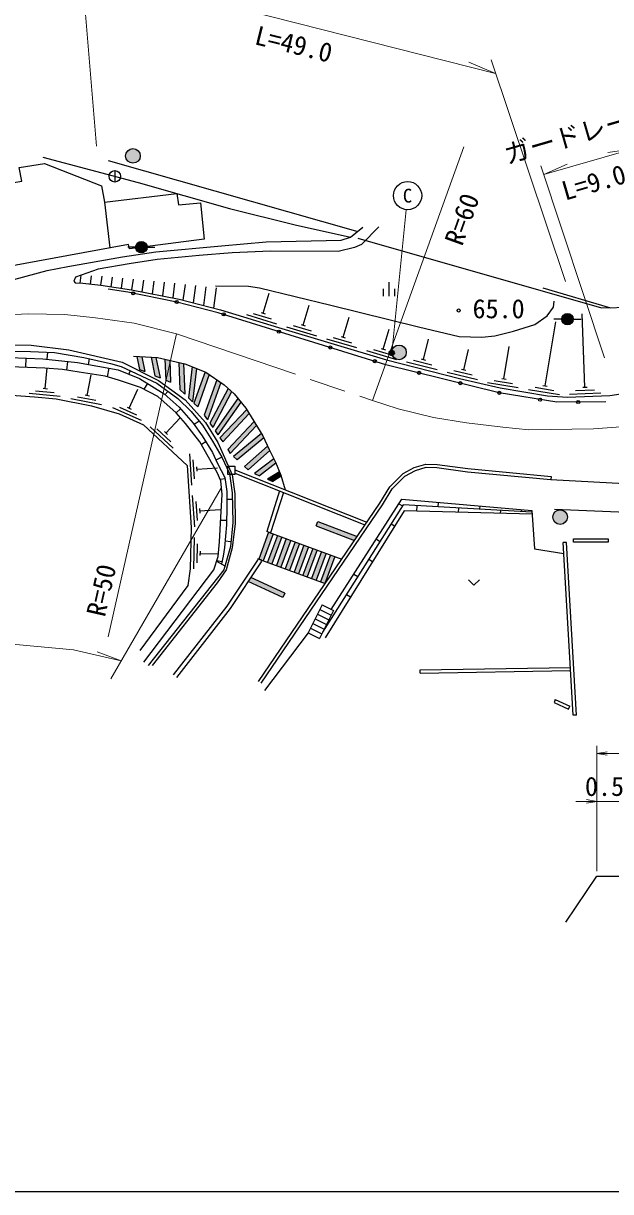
# Model space of a CAD drawing. Units: millimetres at full size, sheet at 1:1000, with parts at other scales. Extents: x 40000 to 680000, y 20000 to 380000.
# Drawn here: x 271044 to 327232, y 205000 to 316806 of the extents above; entities that cross this region are included whole.
import ezdxf
from ezdxf.enums import TextEntityAlignment as Align

# ---------------------------------------------------------------- set-up
doc = ezdxf.new("R2010")
doc.units = ezdxf.units.MM
doc.header["$LTSCALE"] = 1000
doc.linetypes.add('CHAIN', pattern=[18.5, 12, -1.5, 3.5, -1.5])
for name, color, linetype, lineweight in [('M-BGD', 7, 'Continuous', 25), ('M-BGD-EXST', 7, 'Continuous', 25), ('M-BMK', 2, 'CHAIN', 13), ('M-STR-HTXT', 7, 'Continuous', 13), ('M-STR-STRC', 7, 'Continuous', 25), ('M-TTL-BAND', 7, 'Continuous', 25)]:
    doc.layers.add(name, color=color, linetype=linetype, lineweight=lineweight)
doc.styles.add('ＭＳ ゴシック', font='')
doc.styles.get('ＭＳ ゴシック').set_extended_font_data('MS Gothic')

# ---------------------------------------------------------------- blocks, each defined once
blk = doc.blocks.new('open_arrow')
at = {"color": 0, "linetype": 'Continuous', "lineweight": -2}
blk.add_lwpolyline([(7.5, 1.25), (0, 0), (7.5, -1.25)], dxfattribs=at)

msp = doc.modelspace()

# ---------------------------------------------------------------- hatches: boundary and pattern name
at = {"layer": 'M-BGD'}
for points in [[(282230, 304124, -0.41421), (281530, 303424, -0.41421), (280830, 304124, -1)], [(282886, 295380, -0.41421), (282336, 294830, -0.41421), (281786, 295380, -1)], [(323661, 288496, -0.41421), (323111, 287946, -0.41421), (322561, 288496, -1)], [(307684, 285318, -0.41421), (306984, 284618, -0.41421), (306284, 285318, -1)], [(323102, 269552, -0.41421), (322402, 268852, -0.41421), (321702, 269552, -1)]]:
    msp.add_hatch(color=256, dxfattribs=at).paths.add_polyline_path(points)
at = {"layer": 'M-BGD-EXST'}
msp.add_hatch(color=256, dxfattribs=at).paths.add_polyline_path([(306507, 285374, -1), (306067, 285135, -0.41421), (306167, 285474, -0.41421)])
at = {"layer": 'M-STR-STRC'}
for points in [[(282374, 284906), (281909, 284934), (282163, 283692), (282665, 283483)], [(283722, 284825), (283257, 284853), (283618, 283088), (284120, 282879)], [(285043, 284558), (284589, 284659), (284674, 282649), (285132, 282458)], [(286361, 284264), (285906, 284365), (286016, 281775), (286486, 281314)], [(287619, 283779), (287187, 283953), (286828, 280980), (287233, 280582)], [(288830, 283198), (288507, 283423), (288442, 283449), (287367, 280451), (287721, 280104)], [(289940, 282429), (289557, 282695), (288347, 279318), (288662, 278864)], [(290966, 281557), (290624, 281872), (288882, 278548), (289171, 278131)], [(291862, 280549), (291563, 280907), (289389, 277816), (289663, 277423)], [(292655, 279461), (292411, 279858), (289853, 277149), (290115, 276771)], [(293363, 278312), (293119, 278708), (290593, 276034), (290843, 275643)], [(294049, 277150), (293964, 277337), (293830, 277554), (291162, 275347), (291498, 275040)], [(294614, 275925), (294564, 276026), (294416, 276350), (292207, 274391), (292541, 274086)], [(295212, 274714), (295178, 274798), (295013, 275128), (293151, 273712), (293628, 273509)], [(295713, 273461), (295682, 273567), (295550, 273889), (294397, 273183), (294906, 272967)], [(299231, 269138), (299070, 268718), (302710, 267322), (302970, 267704)], [(294933, 267963), (294511, 268119), (293559, 265539), (293853, 265431), (293982, 265383)], [(295777, 267652), (295355, 267808), (294404, 265228), (294826, 265072)], [(296622, 267341), (296200, 267496), (295248, 264916), (295670, 264761)], [(297466, 267029), (297044, 267185), (296093, 264605), (296515, 264449)], [(298311, 266718), (297889, 266874), (296937, 264293), (297359, 264138)], [(299155, 266407), (298733, 266562), (297782, 263982), (298204, 263826)], [(300000, 266095), (299577, 266251), (298626, 263671), (299048, 263515)], [(300844, 265784), (300422, 265940), (299470, 263359), (299893, 263204)], [(292817, 263783), (292565, 263404), (295878, 261862), (296068, 262270)]]:
    msp.add_hatch(color=256, dxfattribs=at).paths.add_polyline_path(points)

# ---------------------------------------------------------------- linework, layer by layer
at = {"layer": 'M-BGD'}
for p, q in [((279147, 303677), (303042, 296900)), ((279792, 302717), (279792, 301617)), ((278810, 299688), (279316, 295310)), ((281786, 295380), (281036, 295380)), ((282886, 295380), (283636, 295380)), ((276477, 291947), (276572, 292694)), ((277473, 291858), (277575, 292655)), ((278468, 291754), (278579, 292616)), ((279457, 291605), (279576, 292532)), ((280446, 291455), (280572, 292434)), ((281435, 291303), (281567, 292336)), ((282418, 291109), (282563, 292238)), ((283402, 290915), (283558, 292139)), ((284385, 290720), (284553, 292037)), ((285368, 290526), (285548, 291929)), ((286348, 290308), (286542, 291820)), ((306037, 290705), (306037, 292033)), ((281043, 291078), (279154, 291365)), ((285715, 290134), (281043, 291078)), ((287324, 290053), (287536, 291712)), ((288300, 289799), (288530, 291603)), ((289275, 289545), (289525, 291495)), ((293989, 289072), (294574, 290985)), ((305504, 290705), (305504, 291401)), ((306571, 290705), (306571, 291401)), ((320757, 291497), (327210, 289593)), ((289679, 289096), (285715, 290134)), ((297813, 287919), (298384, 289835)), ((305724, 284140), (289679, 289096)), ((292379, 288937), (295248, 288060)), ((293041, 289048), (294762, 288522)), ((293788, 289134), (294190, 289011)), ((301646, 286775), (302217, 288692)), ((322561, 288496), (321811, 288496)), ((323661, 288496), (324411, 288496)), ((324769, 281989), (324505, 289012)), ((296204, 287772), (299079, 286915)), ((296865, 287888), (298589, 287374)), ((297611, 287979), (298014, 287859)), ((305479, 285632), (306051, 287549)), ((320963, 282123), (321981, 288242)), ((300037, 286629), (302912, 285772)), ((300698, 286745), (302423, 286231)), ((301445, 286835), (301847, 286715)), ((309314, 284634), (309806, 286573)), ((273359, 285329), (273285, 284674)), ((303870, 285486), (306745, 284628)), ((304531, 285602), (306256, 285087)), ((305278, 285692), (305680, 285572)), ((313174, 283659), (313625, 285607)), ((317017, 282780), (317535, 285891)), ((271289, 284772), (271258, 283891)), ((275273, 284451), (275180, 283624)), ((277350, 284714), (277251, 284161)), ((316578, 281450), (305724, 284140)), ((307712, 284422), (310620, 283684)), ((308368, 284565), (310112, 284122)), ((309110, 284686), (309517, 284583)), ((273135, 281864), (273327, 283855)), ((277161, 281202), (277539, 283166)), ((279219, 283807), (279071, 282980)), ((281266, 283576), (281122, 283230)), ((311577, 283413), (314499, 282736)), ((312229, 283570), (313983, 283163)), ((312969, 283706), (313378, 283611)), ((272926, 281884), (273344, 281844)), ((281180, 279984), (282000, 281808)), ((282905, 282337), (282572, 281799)), ((315439, 282434), (318399, 281942)), ((316080, 282632), (317856, 282336)), ((316810, 282814), (317225, 282746)), ((319385, 281778), (322344, 281285)), ((320026, 281975), (321802, 281680)), ((320756, 282158), (321170, 282089)), ((324560, 281981), (324979, 281997)), ((271584, 281411), (274570, 281122)), ((272210, 281652), (274002, 281479)), ((275575, 280896), (278521, 280330)), ((276221, 281077), (277988, 280738)), ((276955, 281242), (277367, 281163)), ((284875, 281587), (284594, 281269)), ((322100, 280554), (316578, 281450)), ((323293, 281333), (326291, 281446)), ((323881, 281655), (325680, 281723)), ((279566, 280051), (282303, 278822)), ((280236, 280079), (281878, 279341)), ((280989, 280070), (281372, 279898)), ((286075, 279927), (285647, 279545)), ((326772, 280601), (322100, 280554)), ((284689, 277600), (286055, 279060)), ((287857, 278742), (287390, 278422)), ((283183, 278187), (285374, 276137)), ((283826, 277996), (285141, 276766)), ((284535, 277743), (284842, 277456)), ((288493, 276754), (288075, 276497)), ((286924, 275600), (287130, 272607)), ((290029, 275283), (289472, 275013)), ((287264, 275022), (287388, 273226)), ((287611, 274354), (287640, 273935)), ((287626, 274145), (289621, 274283)), ((291288, 274074), (303898, 269071)), ((290346, 273221), (289887, 273166)), ((291288, 273752), (303725, 268817)), ((321534, 273453), (321506, 273154)), ((321506, 273154), (329953, 272697)), ((295558, 272057), (294323, 268188)), ((295931, 271909), (294699, 268050)), ((287199, 271609), (287406, 268617)), ((287540, 271032), (287664, 269236)), ((291047, 271230), (290496, 271231)), ((306979, 270825), (307303, 270617)), ((308692, 270641), (308648, 270137)), ((310727, 270965), (310689, 270527)), ((314712, 270624), (314684, 270299)), ((287887, 270364), (287916, 269945)), ((287901, 270154), (289896, 270292)), ((312687, 270413), (312653, 270025)), ((316682, 270185), (316658, 269913)), ((318698, 270284), (318679, 270071)), ((329515, 269961), (321847, 270276)), ((290478, 269231), (289929, 269238)), ((306235, 268926), (306566, 268713)), ((287385, 267589), (287310, 264590)), ((290917, 267185), (290331, 267237)), ((294699, 268050), (294323, 268188)), ((304820, 267457), (305166, 267235)), ((287670, 266982), (287625, 265182)), ((287953, 266284), (287942, 265865)), ((323004, 267133), (322704, 267115)), ((323662, 250591), (322704, 267115)), ((323961, 250608), (323004, 267133)), ((287947, 266074), (289708, 266031)), ((289533, 265326), (290330, 264883)), ((290043, 265261), (289551, 265379)), ((293853, 265431), (293477, 265569)), ((304098, 265544), (304453, 265317)), ((302661, 264090), (303029, 263854)), ((301961, 262163), (302340, 261920)), ((299635, 261155), (298295, 258471)), ((300708, 260619), (299368, 257935)), ((299411, 260708), (300485, 260172)), ((299635, 261155), (300708, 260619)), ((298965, 259813), (300038, 259277)), ((299188, 260261), (300262, 259725)), ((298295, 258471), (294111, 252951)), ((298295, 258471), (299368, 257935)), ((298518, 258919), (299592, 258383)), ((298741, 259366), (299815, 258830)), ((309019, 254923), (323397, 255160)), ((309024, 254623), (309019, 254923)), ((309024, 254623), (323402, 254860)), ((321939, 252086), (321815, 251812)), ((321815, 251812), (323201, 251187)), ((321939, 252086), (323324, 251461)), ((323201, 251187), (323324, 251461)), ((323961, 250608), (323662, 250591))]:
    msp.add_line(p, q, dxfattribs=at)
for points in [[(278810, 299688), (285724, 300528), (285885, 299447), (288000, 299628), (288351, 296157), (281185, 295231), (281109, 295640), (265268, 292729), (263585, 301665), (268967, 302733), (269154, 301411), (270891, 301691), (270637, 303016), (273068, 303390), (278532, 301251)], [(290621, 274431), (291288, 274431), (291288, 273618), (290621, 273618)], [(323667, 267468), (327003, 267468), (327003, 267143), (323667, 267143)]]:
    msp.add_lwpolyline(points, close=True, dxfattribs=at)
for points in [[(272910, 303992), (282035, 301572), (290766, 299103), (297035, 297528), (302347, 296329)], [(268940, 291978), (273336, 293146), (275301, 293530), (280515, 294457), (283717, 294926), (290004, 295521), (294273, 295893), (301456, 296046), (302347, 296329), (303535, 297304)], [(305063, 297339), (303395, 295631), (302737, 295358), (301150, 294974), (294697, 295015), (291017, 294854), (287849, 294604), (283838, 294202), (281152, 293782), (278203, 293273), (276044, 292506), (275883, 292149), (276008, 291971), (276722, 291935), (278453, 291757), (281401, 291310), (285963, 290408), (289901, 289381)], [(303050, 296246), (326343, 289575), (329273, 289637), (342593, 285970)], [(289423, 291674), (292582, 291640), (293645, 291484), (300451, 289844), (308851, 287772), (312745, 286841), (314919, 286770), (316141, 286898), (317949, 287356), (319980, 287985), (321168, 288812), (321775, 289658), (321842, 290213)], [(289901, 289381), (295446, 287685), (305788, 284601), (312770, 282828), (316660, 281927), (321178, 281175), (323090, 281025), (327147, 281178), (330271, 281669), (333660, 282639), (337882, 284177)], [(231824, 278204), (233011, 278399), (239724, 279524), (245208, 280768), (256491, 283890), (258563, 284259), (260474, 284670), (262816, 285031), (268561, 285478), (271732, 285407)], [(268545, 286079), (271774, 286006), (275386, 285573), (280494, 284385), (283982, 282613), (286512, 280778), (288484, 278612), (289660, 276688), (291028, 273598), (291278, 271780), (291296, 268956), (291011, 266606), (290442, 264510), (289590, 263249), (283368, 255358)], [(271732, 285407), (274018, 285298), (276822, 284831), (279368, 284269), (280410, 283983), (283810, 282367), (285809, 280903), (287085, 279660), (288173, 278366), (289143, 276835), (290024, 275294), (290759, 273736), (291034, 271872), (291094, 269033), (290874, 266735), (290219, 264503), (282971, 255352)], [(243927, 279452), (255068, 282600), (258853, 283492), (261075, 283924), (263513, 284298), (266443, 284670), (269768, 284826), (272921, 284714), (276236, 284343), (280127, 283643), (282148, 282804), (284508, 281346), (285950, 280068), (287297, 278557), (288137, 277332), (289127, 275724), (289632, 274684), (290332, 273335), (290496, 271990), (290496, 270553), (290473, 268827), (290279, 266655), (290175, 265816), (289996, 265068)], [(282569, 255669), (289256, 264508), (289685, 265771), (289816, 267199), (289947, 269560), (290064, 271731), (289947, 273028), (289596, 273838), (287920, 276767), (286564, 278501), (285675, 279520), (283908, 281102), (282261, 281962), (280161, 282661), (278864, 283040), (276386, 283419), (274789, 283691), (273082, 283820), (269773, 283949)], [(269060, 281274), (272123, 281058), (274182, 280858), (277577, 280206), (280209, 279433), (282522, 278395), (286700, 274485), (287109, 268564), (287011, 264610), (286789, 263010), (282188, 256794)], [(293547, 253827), (305138, 270897), (306109, 272457), (307367, 273714), (308444, 274301), (309551, 274628), (310639, 274590), (313580, 274194), (321534, 273453)], [(293796, 253659), (305390, 270734), (306345, 272269), (307548, 273471), (308559, 274022), (309589, 274326), (310614, 274291), (313546, 273896), (321506, 273154)], [(319701, 270013), (307366, 270716), (299667, 258533)], [(300502, 260722), (307259, 271262), (319688, 270199), (319955, 266506), (322764, 266086)], [(319715, 269827), (307473, 270170), (299910, 258015)], [(293477, 265569), (293437, 265442), (290516, 261036), (285381, 254465)], [(293853, 265431), (293800, 265267), (290841, 260802), (285696, 254219)], [(313626, 263557), (314157, 263026), (314687, 263557)], [(322956, 230780), (325912, 235185), (356412, 235185), (360175, 244548)]]:
    msp.add_lwpolyline(points, dxfattribs=at)
for centre, radius in [((281530, 304124), 700), ((279792, 302167), 550), ((282336, 295380), 550), ((281561, 290968), 150), ((285715, 290134), 150), ((290211, 288962), 150), ((312700, 289327), 150), ((323111, 288496), 550), ((295483, 287305), 150), ((300412, 285783), 150), ((306984, 285318), 700), ((304665, 284478), 150), ((308907, 283360), 150), ((312846, 282369), 150), ((316578, 281450), 150), ((320481, 280799), 150), ((324131, 280567), 150), ((322402, 269552), 700)]:
    msp.add_circle(centre, radius, dxfattribs=at)
at = {"layer": 'M-BGD-EXST'}
for centre, radius in [((307802, 300317), 1350), ((306287, 285254), 250)]:
    msp.add_circle(centre, radius, dxfattribs=at)
at = {"layer": 'M-BMK'}
msp.add_lwpolyline([(208102, 276928), (213579, 277656), (221832, 278926), (232517, 281022), (241616, 283000), (251643, 285476), (260207, 287407), (265662, 288490), (268908, 288884), (271498, 289000), (274996, 288942), (277949, 288634), (281647, 288114), (285709, 287090), (304449, 280705), (306911, 279923), (310270, 279084), (313454, 278582), (316924, 278160), (319393, 277893), (325608, 278016), (329481, 278284)], dxfattribs=at)
at = {"layer": 'M-STR-HTXT'}
for p, q in [((278026, 305046), (276542, 323030)), ((276622, 322063), (316220, 312019)), ((316220, 312019), (313662, 313099)), ((322905, 292115), (315787, 313309)), ((304449, 280705), (313198, 304991)), ((320840, 302333), (329393, 304812)), ((329393, 304812), (326963, 304463)), ((326643, 284793), (320565, 303167)), ((320840, 302333), (323080, 303338)), ((306287, 285254), (307667, 298974)), ((285709, 287090), (279145, 258104)), ((279410, 254081), (290005, 272379)), ((280401, 255793), (278108, 256669)), ((325912, 235685), (325912, 247680)), ((325912, 246930), (356412, 246930)), ((323912, 242349), (330412, 242349))]:
    msp.add_line(p, q, dxfattribs=at)
msp.add_lwpolyline([(280401, 255793), (275848, 256836), (268232, 257559), (258407, 257720), (245664, 256036), (232675, 253981), (215295, 251967), (194736, 250460), (180888, 250066), (149573, 250982), (65289, 262497)], dxfattribs=at)
at = {"layer": 'M-STR-STRC'}
for p, q in [((281909, 284934), (282163, 283692)), ((282374, 284906), (282665, 283483)), ((283257, 284853), (283618, 283088)), ((283722, 284825), (284120, 282879)), ((284589, 284659), (284674, 282649)), ((285043, 284558), (285132, 282458)), ((285906, 284365), (286016, 281775)), ((286361, 284264), (286486, 281314)), ((282163, 283692), (282665, 283483)), ((283618, 283088), (284120, 282879)), ((287187, 283953), (286828, 280980)), ((287619, 283779), (287233, 280582)), ((288442, 283449), (287367, 280451)), ((288830, 283198), (287721, 280104)), ((284674, 282649), (285132, 282458)), ((286016, 281775), (286486, 281314)), ((289557, 282695), (288347, 279318)), ((289940, 282429), (288662, 278864)), ((290624, 281872), (288882, 278548)), ((286828, 280980), (287233, 280582)), ((290966, 281557), (289171, 278131)), ((291563, 280907), (289389, 277816)), ((287367, 280451), (287721, 280104)), ((291862, 280549), (289663, 277423)), ((292411, 279858), (289853, 277149)), ((288347, 279318), (288662, 278864)), ((288882, 278548), (289171, 278131)), ((292655, 279461), (290115, 276771)), ((293119, 278708), (290593, 276034)), ((289389, 277816), (289663, 277423)), ((293363, 278312), (290843, 275643)), ((293830, 277554), (291162, 275347)), ((289853, 277149), (290115, 276771)), ((294049, 277150), (291498, 275040)), ((294416, 276350), (292207, 274391)), ((290593, 276034), (290843, 275643)), ((291162, 275347), (291498, 275040)), ((294614, 275925), (292541, 274086)), ((295013, 275128), (293151, 273712)), ((292207, 274391), (292541, 274086)), ((295212, 274714), (293628, 273509)), ((293151, 273712), (293628, 273509)), ((295550, 273889), (294397, 273183)), ((294397, 273183), (294906, 272967)), ((295713, 273461), (294906, 272967)), ((299070, 268718), (299231, 269138)), ((299070, 268718), (302710, 267322)), ((299231, 269138), (302970, 267704)), ((294511, 268119), (293559, 265539)), ((294933, 267963), (293982, 265383)), ((295355, 267808), (294404, 265228)), ((294511, 268119), (301501, 265541)), ((295777, 267652), (294826, 265072)), ((296200, 267496), (295248, 264916)), ((296622, 267341), (295670, 264761)), ((297044, 267185), (296093, 264605)), ((297466, 267029), (296515, 264449)), ((297889, 266874), (296937, 264293)), ((298311, 266718), (297359, 264138)), ((298733, 266562), (297782, 263982)), ((299155, 266407), (298204, 263826)), ((299577, 266251), (298626, 263671)), ((293559, 265539), (299910, 263197)), ((300000, 266095), (299048, 263515)), ((300422, 265940), (299470, 263359)), ((300844, 265784), (299893, 263204)), ((295878, 261862), (292565, 263404)), ((296068, 262270), (292817, 263783)), ((296068, 262270), (295878, 261862))]:
    msp.add_line(p, q, dxfattribs=at)
msp.add_lwpolyline([(281582, 284954), (283890, 284815), (286477, 284238), (288507, 283423), (290258, 282209), (291200, 281341), (292331, 279988), (293964, 277337), (294564, 276026), (295178, 274798), (295682, 273567), (296096, 272167)], dxfattribs=at)
at = {"layer": 'M-TTL-BAND'}
msp.add_line((40000, 205000), (579000, 205000), dxfattribs=at)

# ---------------------------------------------------------------- block references
at = {"layer": 'M-STR-HTXT', "xscale": 133, "yscale": 133}
msp.add_blockref('open_arrow', (325912, 246930), dxfattribs=at)
at = {"layer": 'M-STR-HTXT', "xscale": 133, "yscale": 133, "rotation": 180}
msp.add_blockref('open_arrow', (325912, 242349), dxfattribs=at)

# ---------------------------------------------------------------- texts
at = {"layer": 'M-BGD', "style": 'ＭＳ ゴシック'}
msp.add_text('65.0', height=1833, dxfattribs=at).set_placement((316513, 288033), align=Align.BOTTOM_CENTER)
at = {"layer": 'M-BGD-EXST', "style": 'ＭＳ ゴシック'}
msp.add_text('C', height=1320, dxfattribs=at).set_placement((307802, 300317), align=Align.MIDDLE_CENTER)
at = {"layer": 'M-STR-HTXT', "style": 'ＭＳ ゴシック'}
for s, rotation, p in [('L=49.0', 346.136, (296567, 313398)), ('ガードレール', 16.159, (324709, 304879)), ('L=9.0', 16.159, (326028, 300177)), ('R=60', 70.186, (314387, 297568)), ('R=50', 77.24, (279929, 262229))]:
    msp.add_text(s, height=1833, rotation=rotation, dxfattribs=at).set_placement(p, align=Align.BOTTOM_CENTER)
msp.add_text('0.5', height=1833, dxfattribs=at).set_placement((326645, 243786), align=Align.MIDDLE_CENTER)

doc.saveas('drawing.dxf')
